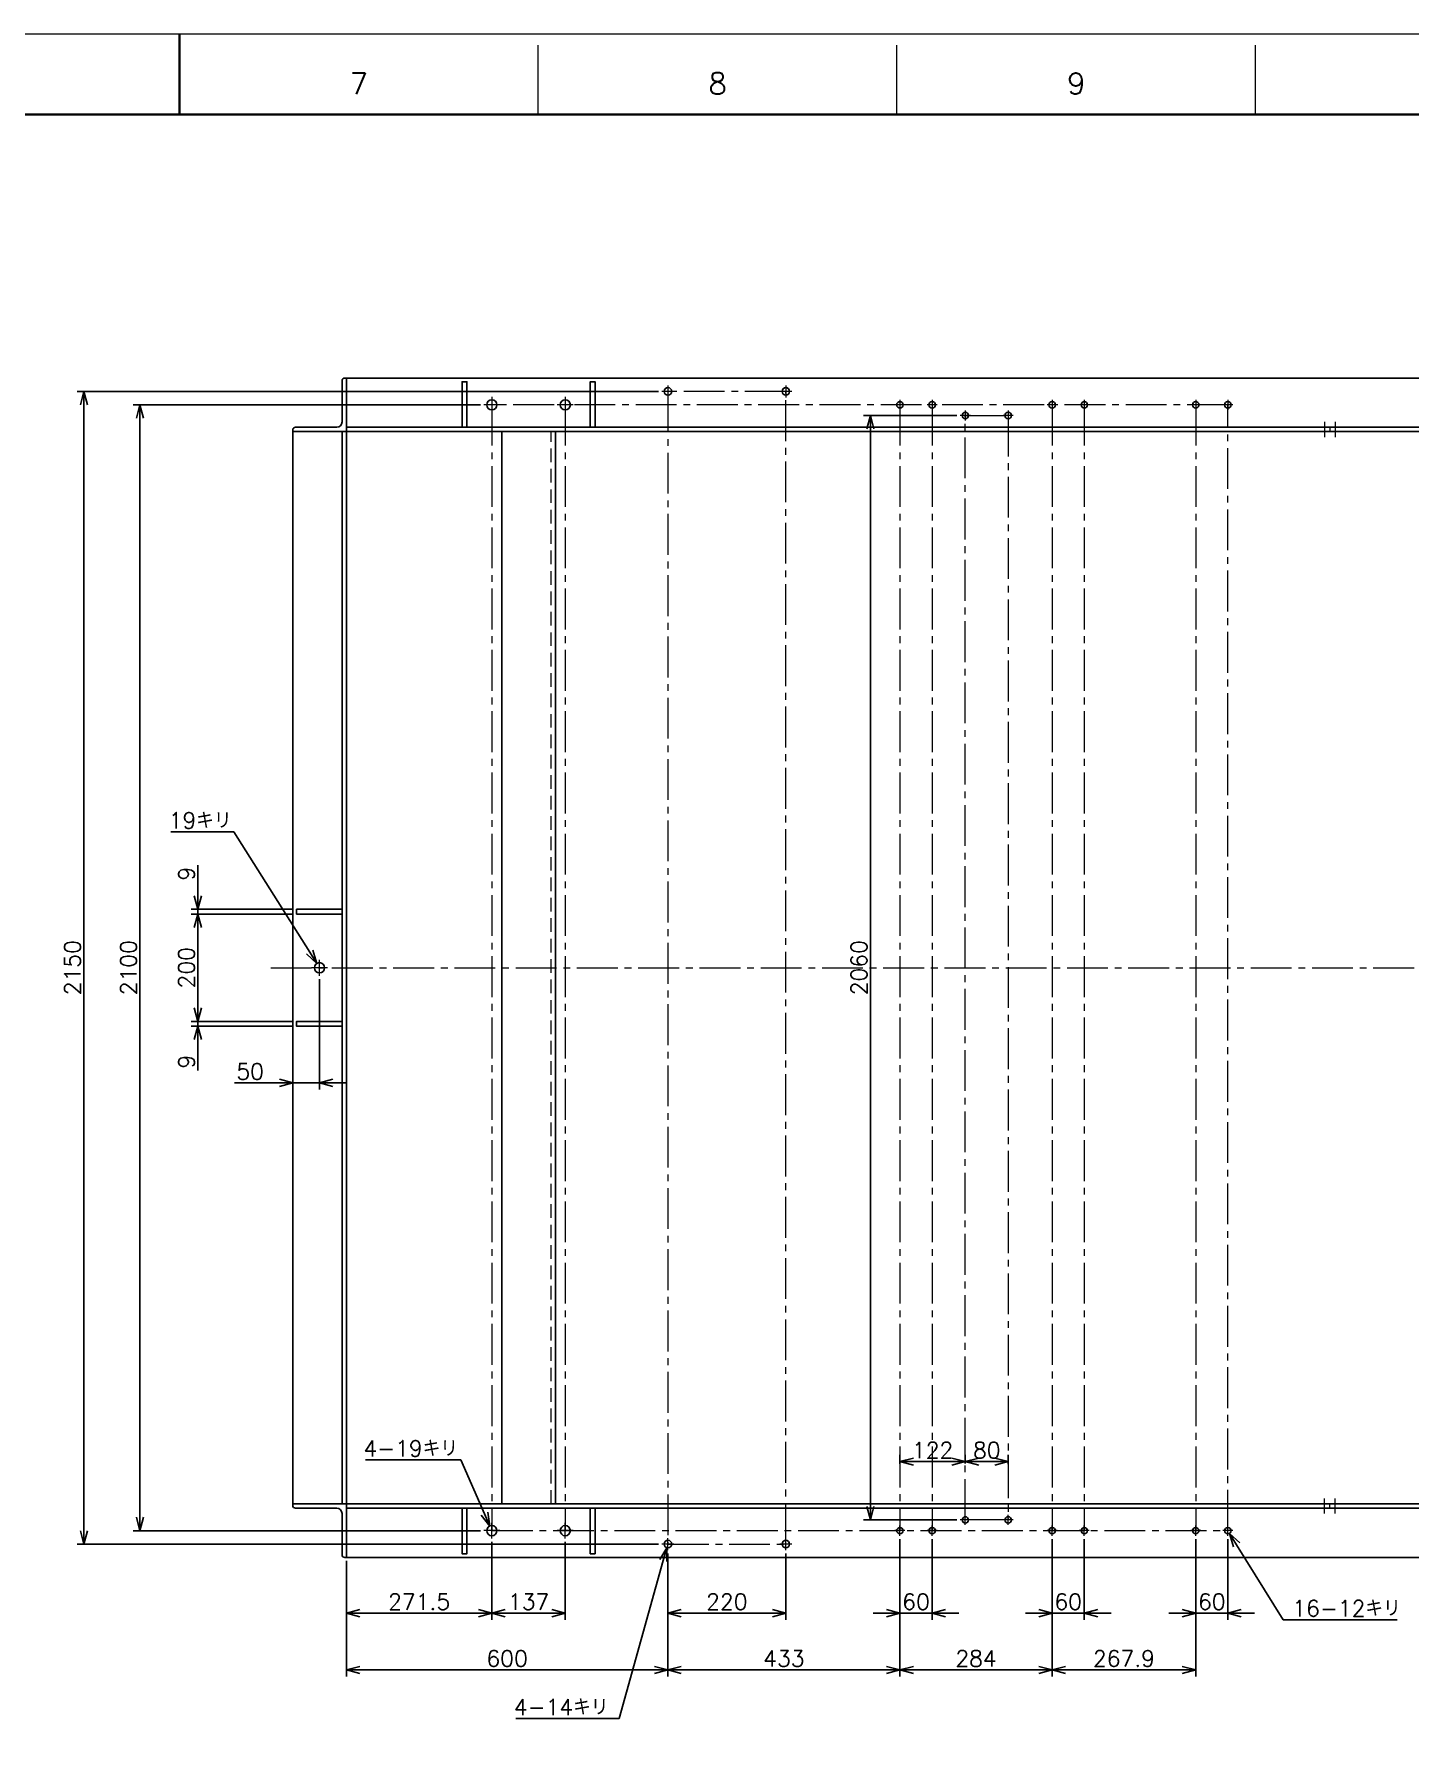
# Model space of a CAD drawing. Header units: millimetres. Extents: x 0 to 17034, y -48 to 5829.
# Drawn here: x 3999 to 6566, y 2630 to 5829 of the extents above; entities that cross this region are included whole.
import ezdxf
from ezdxf.enums import TextEntityAlignment as Align

# ---------------------------------------------------------------- set-up
doc = ezdxf.new("R2010")
doc.units = ezdxf.units.MM
doc.header["$LTSCALE"] = 4
doc.header["$PDMODE"] = 99
doc.header["$PDSIZE"] = 1
doc.linetypes.add('CENTER2', pattern=[28.575, 19.05, -3.175, 3.175, -3.175])
doc.linetypes.add('HIDDEN', pattern=[9.525, 6.35, -3.175])
for name, color, linetype, lineweight in [('04_HIDDEN', 2, 'HIDDEN', 13), ('05_CENTER', 4, 'CENTER2', 13), ('08_DIM', 3, 'Continuous', 13), ('90_FRAME', 5, 'Continuous', 35)]:
    doc.layers.add(name, color=color, linetype=linetype, lineweight=lineweight)
doc.layers.add('10_DRAFT', color=8, linetype='Continuous', lineweight=0, plot=False)
doc.layers.add('91_BLANK', color=5, linetype='Continuous', lineweight=0, plot=False)
doc.styles.add('KSS_TXT', font='txt.shx', dxfattribs={"bigfont": 'extfont2.shx'})
doc.dimstyles.new('KSS_DIM', dxfattribs={"dimscale": 10, "dimtxt": 3, "dimasz": 2.5, "dimexe": 1.25, "dimexo": 0.625, "dimtad": 1, "dimdsep": 46, "dimtxsty": 'KSS_TXT', "dimblk": 'OPEN30', "dimcen": 0, "dimazin": 2, "dimtfac": 0.75, "dimtmove": 0, "dimatfit": 3, "dimldrblk": 'OPEN30', "dimfxl": 1.25, "dimtolj": 1, "dimarcsym": 0})
doc.dimstyles.new('KSS_DIM$3', dxfattribs={"dimscale": 10, "dimtxt": 3, "dimasz": 2.5, "dimexe": 1.25, "dimexo": 0.625, "dimtad": 1, "dimtih": 1, "dimtoh": 1, "dimdsep": 46, "dimtxsty": 'KSS_TXT', "dimblk": 'OPEN30', "dimcen": 0, "dimazin": 2, "dimtfac": 0.75, "dimtofl": 0, "dimtmove": 0, "dimatfit": 3, "dimldrblk": 'OPEN30', "dimfxl": 1.25, "dimtolj": 1, "dimarcsym": 0})

# ---------------------------------------------------------------- blocks, each defined once
blk = doc.blocks.new('A$C448B04A9_1')
at = {"color": 0}
for p, q in [((3, 100), (0, 100)), ((0, 0), (0, 100)), ((8, 18), (8, 95)), ((0, 0), (100, 0)), ((95, 8), (18, 8)), ((100, 3), (100, 0))]:
    blk.add_line(p, q, dxfattribs=at)
for centre, radius, start, end in [((3, 95), 5, 0, 90), ((18, 18), 10, 180, 270), ((95, 3), 5, 0, 90)]:
    blk.add_arc(centre, radius, start, end, dxfattribs=at)
blk = doc.blocks.new('_Open30')
at = {"color": 0, "linetype": 'ByBlock', "lineweight": -2}
for p, q in [((-1, 0.27), (0, 0)), ((0, 0), (-1, -0.27)), ((0, 0), (-1, 0))]:
    blk.add_line(p, q, dxfattribs=at)
blk = doc.blocks.new('*D34')
at = {"layer": '08_DIM', "color": 0, "lineweight": -2, "transparency": 16777216}
for p, q in [((4482.5, 4188.1), (4292.1, 4188.1)), ((4304.6, 4163.1), (4304.6, 4013.1)), ((4482.5, 3988.1), (4292.1, 3988.1))]:
    blk.add_line(p, q, dxfattribs=at)
at = {"layer": 'Defpoints', "color": 0, "transparency": 16777216}
for p in [(4488.7, 4188.1), (4304.6, 3988.1), (4488.7, 3988.1)]:
    blk.add_point(p, dxfattribs=at)
at = {"layer": '08_DIM', "color": 0, "lineweight": -2, "transparency": 16777216, "xscale": 25, "yscale": 25, "zscale": 25}
for p, rotation in [((4304.6, 4188.1), 90), ((4304.6, 3988.1), 270)]:
    blk.add_blockref('_Open30', p, dxfattribs=dict(at, rotation=rotation))
at = {"layer": '08_DIM', "color": 0, "transparency": 16777216, "insert": (4283.3, 4088.1), "char_height": 30, "attachment_point": 5, "rotation": 90, "style": 'KSS_TXT'}
blk.add_mtext('\\A1;200', dxfattribs=at)
blk = doc.blocks.new('*D35')
at = {"layer": '08_DIM', "color": 0, "lineweight": -2, "transparency": 16777216}
for p, q in [((4304.6, 4222.1), (4304.6, 4279.6)), ((4482.5, 4197.1), (4292.1, 4197.1)), ((4304.6, 4188.1), (4304.6, 4197.1)), ((4482.5, 4188.1), (4292.1, 4188.1)), ((4304.6, 4163.1), (4304.6, 4138.1))]:
    blk.add_line(p, q, dxfattribs=at)
at = {"layer": 'Defpoints', "color": 0, "transparency": 16777216}
for p in [(4304.6, 4197.1), (4488.7, 4197.1), (4488.7, 4188.1)]:
    blk.add_point(p, dxfattribs=at)
at = {"layer": '08_DIM', "color": 0, "lineweight": -2, "transparency": 16777216, "xscale": 25, "yscale": 25, "zscale": 25}
for p, rotation in [((4304.6, 4197.1), 270), ((4304.6, 4188.1), 90)]:
    blk.add_blockref('_Open30', p, dxfattribs=dict(at, rotation=rotation))
at = {"layer": '08_DIM', "color": 0, "transparency": 16777216, "insert": (4283.3, 4263.4), "char_height": 30, "attachment_point": 5, "rotation": 90, "style": 'KSS_TXT'}
blk.add_mtext('\\A1;9', dxfattribs=at)
blk = doc.blocks.new('*D40')
at = {"layer": '08_DIM', "color": 0, "lineweight": -2, "transparency": 16777216}
for p, q in [((4304.6, 4013.1), (4304.6, 4038.1)), ((4482.5, 3988.1), (4292.1, 3988.1)), ((4482.5, 3979.1), (4292.1, 3979.1)), ((4304.6, 3988.1), (4304.6, 3979.1)), ((4304.6, 3954.1), (4304.6, 3896.6))]:
    blk.add_line(p, q, dxfattribs=at)
at = {"layer": 'Defpoints', "color": 0, "transparency": 16777216}
for p in [(4304.6, 3979.1), (4488.7, 3988.1), (4488.7, 3979.1)]:
    blk.add_point(p, dxfattribs=at)
at = {"layer": '08_DIM', "color": 0, "lineweight": -2, "transparency": 16777216, "xscale": 25, "yscale": 25, "zscale": 25}
for p, rotation in [((4304.6, 3988.1), 270), ((4304.6, 3979.1), 90)]:
    blk.add_blockref('_Open30', p, dxfattribs=dict(at, rotation=rotation))
at = {"layer": '08_DIM', "color": 0, "transparency": 16777216, "insert": (4283.3, 3912.9), "char_height": 30, "attachment_point": 5, "rotation": 90, "style": 'KSS_TXT'}
blk.add_mtext('\\A1;9', dxfattribs=at)
blk = doc.blocks.new('*D41')
at = {"layer": '08_DIM', "color": 0, "lineweight": -2, "transparency": 16777216}
for p, q in [((4481.7, 4067.1), (4481.7, 3860.8)), ((4531.7, 4067.1), (4531.7, 3860.8)), ((4456.7, 3873.3), (4372.8, 3873.3)), ((4531.7, 3873.3), (4481.7, 3873.3)), ((4556.7, 3873.3), (4581.7, 3873.3))]:
    blk.add_line(p, q, dxfattribs=at)
at = {"layer": 'Defpoints', "color": 0, "transparency": 16777216}
for p in [(4481.7, 4073.3), (4531.7, 4073.3), (4481.7, 3873.3)]:
    blk.add_point(p, dxfattribs=at)
at = {"layer": '08_DIM', "color": 0, "lineweight": -2, "transparency": 16777216, "xscale": 25, "yscale": 25, "zscale": 25}
blk.add_blockref('_Open30', (4481.7, 3873.3), dxfattribs=at)
at = {"layer": '08_DIM', "color": 0, "lineweight": -2, "transparency": 16777216, "xscale": 25, "yscale": 25, "zscale": 25, "rotation": 180}
blk.add_blockref('_Open30', (4531.7, 3873.3), dxfattribs=at)
at = {"layer": '08_DIM', "color": 0, "transparency": 16777216, "insert": (4402.2, 3894.5), "char_height": 30, "attachment_point": 5, "style": 'KSS_TXT'}
blk.add_mtext('\\A1;50', dxfattribs=at)
blk = doc.blocks.new('*D42')
at = {"layer": '08_DIM', "color": 0, "lineweight": -2, "transparency": 16777216}
for p, q in [((4254.3, 4341.5), (4372, 4341.5)), ((4372, 4341.5), (4513.3, 4117.3))]:
    blk.add_line(p, q, dxfattribs=at)
at = {"layer": 'Defpoints', "color": 0, "transparency": 16777216}
for p in [(4526.7, 4096.2), (4536.8, 4080.1)]:
    blk.add_point(p, dxfattribs=at)
at = {"layer": '08_DIM', "color": 0, "lineweight": -2, "transparency": 16777216, "xscale": 25, "yscale": 25, "zscale": 25, "rotation": 302.219091995438}
blk.add_blockref('_Open30', (4526.7, 4096.2), dxfattribs=at)
at = {"layer": '08_DIM', "color": 0, "transparency": 16777216, "insert": (4308.8, 4362.8), "char_height": 30, "attachment_point": 5, "style": 'KSS_TXT'}
blk.add_mtext('\\A1;19キリ', dxfattribs=at)
blk = doc.blocks.new('*D48')
at = {"layer": '08_DIM', "color": 0, "lineweight": -2, "transparency": 16777216}
for p, q in [((4853.2, 3017.1), (4853.2, 2871.9)), ((4990.2, 3017.1), (4990.2, 2871.9)), ((4878.2, 2884.4), (4965.2, 2884.4))]:
    blk.add_line(p, q, dxfattribs=at)
at = {"layer": 'Defpoints', "color": 0, "transparency": 16777216}
for p in [(4853.2, 3023.3), (4990.2, 3023.3), (4990.2, 2884.4)]:
    blk.add_point(p, dxfattribs=at)
at = {"layer": '08_DIM', "color": 0, "lineweight": -2, "transparency": 16777216, "xscale": 25, "yscale": 25, "zscale": 25, "rotation": 180}
blk.add_blockref('_Open30', (4853.2, 2884.4), dxfattribs=at)
at = {"layer": '08_DIM', "color": 0, "lineweight": -2, "transparency": 16777216, "xscale": 25, "yscale": 25, "zscale": 25}
blk.add_blockref('_Open30', (4990.2, 2884.4), dxfattribs=at)
at = {"layer": '08_DIM', "color": 0, "transparency": 16777216, "insert": (4921.7, 2905.6), "char_height": 30, "attachment_point": 5, "style": 'KSS_TXT'}
blk.add_mtext('\\A1;137', dxfattribs=at)
blk = doc.blocks.new('*D49')
at = {"layer": '08_DIM', "color": 0, "lineweight": -2, "transparency": 16777216}
for p, q in [((4853.2, 3017.1), (4853.2, 2871.9)), ((4581.7, 2981.9), (4581.7, 2871.9)), ((4828.2, 2884.4), (4606.7, 2884.4))]:
    blk.add_line(p, q, dxfattribs=at)
at = {"layer": 'Defpoints', "color": 0, "transparency": 16777216}
for p in [(4853.2, 3023.3), (4581.7, 2988.1), (4581.7, 2884.4)]:
    blk.add_point(p, dxfattribs=at)
at = {"layer": '08_DIM', "color": 0, "lineweight": -2, "transparency": 16777216, "xscale": 25, "yscale": 25, "zscale": 25, "rotation": 180}
blk.add_blockref('_Open30', (4581.7, 2884.4), dxfattribs=at)
at = {"layer": '08_DIM', "color": 0, "lineweight": -2, "transparency": 16777216, "xscale": 25, "yscale": 25, "zscale": 25}
blk.add_blockref('_Open30', (4853.2, 2884.4), dxfattribs=at)
at = {"layer": '08_DIM', "color": 0, "transparency": 16777216, "insert": (4717.5, 2905.6), "char_height": 30, "attachment_point": 5, "style": 'KSS_TXT'}
blk.add_mtext('\\A1;271.5', dxfattribs=at)
blk = doc.blocks.new('*D50')
at = {"layer": '08_DIM', "color": 0, "lineweight": -2, "transparency": 16777216}
for p, q in [((4581.7, 2981.9), (4581.7, 2765.8)), ((5181.7, 2995.7), (5181.7, 2765.8)), ((4606.7, 2778.3), (5156.7, 2778.3))]:
    blk.add_line(p, q, dxfattribs=at)
at = {"layer": 'Defpoints', "color": 0, "transparency": 16777216}
for p in [(4581.7, 2988.1), (5181.7, 3001.9), (5181.7, 2778.3)]:
    blk.add_point(p, dxfattribs=at)
at = {"layer": '08_DIM', "color": 0, "lineweight": -2, "transparency": 16777216, "xscale": 25, "yscale": 25, "zscale": 25, "rotation": 180}
blk.add_blockref('_Open30', (4581.7, 2778.3), dxfattribs=at)
at = {"layer": '08_DIM', "color": 0, "lineweight": -2, "transparency": 16777216, "xscale": 25, "yscale": 25, "zscale": 25}
blk.add_blockref('_Open30', (5181.7, 2778.3), dxfattribs=at)
at = {"layer": '08_DIM', "color": 0, "transparency": 16777216, "insert": (4881.7, 2799.6), "char_height": 30, "attachment_point": 5, "style": 'KSS_TXT'}
blk.add_mtext('\\A1;600', dxfattribs=at)
blk = doc.blocks.new('*D51')
at = {"layer": '08_DIM', "color": 0, "lineweight": -2, "transparency": 16777216}
for p, q in [((5181.7, 2995.7), (5181.7, 2871.9)), ((5401.7, 2995.7), (5401.7, 2871.9)), ((5206.7, 2884.4), (5376.7, 2884.4))]:
    blk.add_line(p, q, dxfattribs=at)
at = {"layer": 'Defpoints', "color": 0, "transparency": 16777216}
for p in [(5181.7, 3001.9), (5401.7, 3001.9), (5401.7, 2884.4)]:
    blk.add_point(p, dxfattribs=at)
at = {"layer": '08_DIM', "color": 0, "lineweight": -2, "transparency": 16777216, "xscale": 25, "yscale": 25, "zscale": 25, "rotation": 180}
blk.add_blockref('_Open30', (5181.7, 2884.4), dxfattribs=at)
at = {"layer": '08_DIM', "color": 0, "lineweight": -2, "transparency": 16777216, "xscale": 25, "yscale": 25, "zscale": 25}
blk.add_blockref('_Open30', (5401.7, 2884.4), dxfattribs=at)
at = {"layer": '08_DIM', "color": 0, "transparency": 16777216, "insert": (5291.7, 2905.6), "char_height": 30, "attachment_point": 5, "style": 'KSS_TXT'}
blk.add_mtext('\\A1;220', dxfattribs=at)
blk = doc.blocks.new('*D52')
at = {"layer": '08_DIM', "color": 0, "lineweight": -2, "transparency": 16777216}
for p, q in [((5614.7, 3022.5), (5614.7, 2765.8)), ((5181.7, 2995.7), (5181.7, 2765.8)), ((5206.7, 2778.3), (5589.7, 2778.3))]:
    blk.add_line(p, q, dxfattribs=at)
at = {"layer": 'Defpoints', "color": 0, "transparency": 16777216}
for p in [(5614.7, 3028.8), (5181.7, 3001.9), (5614.7, 2778.3)]:
    blk.add_point(p, dxfattribs=at)
at = {"layer": '08_DIM', "color": 0, "lineweight": -2, "transparency": 16777216, "xscale": 25, "yscale": 25, "zscale": 25, "rotation": 180}
blk.add_blockref('_Open30', (5181.7, 2778.3), dxfattribs=at)
at = {"layer": '08_DIM', "color": 0, "lineweight": -2, "transparency": 16777216, "xscale": 25, "yscale": 25, "zscale": 25}
blk.add_blockref('_Open30', (5614.7, 2778.3), dxfattribs=at)
at = {"layer": '08_DIM', "color": 0, "transparency": 16777216, "insert": (5398.2, 2799.6), "char_height": 30, "attachment_point": 5, "style": 'KSS_TXT'}
blk.add_mtext('\\A1;433', dxfattribs=at)
blk = doc.blocks.new('*D53')
at = {"layer": '08_DIM', "color": 0, "lineweight": -2, "transparency": 16777216}
for p, q in [((5614.7, 3022.5), (5614.7, 2765.8)), ((5898.7, 3022.5), (5898.7, 2765.8)), ((5639.7, 2778.3), (5873.7, 2778.3))]:
    blk.add_line(p, q, dxfattribs=at)
at = {"layer": 'Defpoints', "color": 0, "transparency": 16777216}
for p in [(5614.7, 3028.8), (5898.7, 3028.8), (5898.7, 2778.3)]:
    blk.add_point(p, dxfattribs=at)
at = {"layer": '08_DIM', "color": 0, "lineweight": -2, "transparency": 16777216, "xscale": 25, "yscale": 25, "zscale": 25, "rotation": 180}
blk.add_blockref('_Open30', (5614.7, 2778.3), dxfattribs=at)
at = {"layer": '08_DIM', "color": 0, "lineweight": -2, "transparency": 16777216, "xscale": 25, "yscale": 25, "zscale": 25}
blk.add_blockref('_Open30', (5898.7, 2778.3), dxfattribs=at)
at = {"layer": '08_DIM', "color": 0, "transparency": 16777216, "insert": (5756.7, 2799.6), "char_height": 30, "attachment_point": 5, "style": 'KSS_TXT'}
blk.add_mtext('\\A1;284', dxfattribs=at)
blk = doc.blocks.new('*D54')
at = {"layer": '08_DIM', "color": 0, "lineweight": -2, "transparency": 16777216}
for p, q in [((5898.7, 3022.5), (5898.7, 2765.8)), ((6166.6, 3022.5), (6166.6, 2765.8)), ((5923.7, 2778.3), (6141.6, 2778.3))]:
    blk.add_line(p, q, dxfattribs=at)
at = {"layer": 'Defpoints', "color": 0, "transparency": 16777216}
for p in [(5898.7, 3028.8), (6166.6, 3028.8), (6166.6, 2778.3)]:
    blk.add_point(p, dxfattribs=at)
at = {"layer": '08_DIM', "color": 0, "lineweight": -2, "transparency": 16777216, "xscale": 25, "yscale": 25, "zscale": 25, "rotation": 180}
blk.add_blockref('_Open30', (5898.7, 2778.3), dxfattribs=at)
at = {"layer": '08_DIM', "color": 0, "lineweight": -2, "transparency": 16777216, "xscale": 25, "yscale": 25, "zscale": 25}
blk.add_blockref('_Open30', (6166.6, 2778.3), dxfattribs=at)
at = {"layer": '08_DIM', "color": 0, "transparency": 16777216, "insert": (6032.7, 2799.6), "char_height": 30, "attachment_point": 5, "style": 'KSS_TXT'}
blk.add_mtext('\\A1;267.9', dxfattribs=at)
blk = doc.blocks.new('*D55')
at = {"layer": '08_DIM', "color": 0, "lineweight": -2, "transparency": 16777216}
for p, q in [((5614.7, 3022.5), (5614.7, 2871.9)), ((5674.7, 3022.5), (5674.7, 2871.9)), ((5589.7, 2884.4), (5564.7, 2884.4)), ((5614.7, 2884.4), (5674.7, 2884.4)), ((5699.7, 2884.4), (5724.7, 2884.4))]:
    blk.add_line(p, q, dxfattribs=at)
at = {"layer": 'Defpoints', "color": 0, "transparency": 16777216}
for p in [(5614.7, 3028.8), (5674.7, 3028.8), (5674.7, 2884.4)]:
    blk.add_point(p, dxfattribs=at)
at = {"layer": '08_DIM', "color": 0, "lineweight": -2, "transparency": 16777216, "xscale": 25, "yscale": 25, "zscale": 25}
blk.add_blockref('_Open30', (5614.7, 2884.4), dxfattribs=at)
at = {"layer": '08_DIM', "color": 0, "lineweight": -2, "transparency": 16777216, "xscale": 25, "yscale": 25, "zscale": 25, "rotation": 180}
blk.add_blockref('_Open30', (5674.7, 2884.4), dxfattribs=at)
at = {"layer": '08_DIM', "color": 0, "transparency": 16777216, "insert": (5644.7, 2905.6), "char_height": 30, "attachment_point": 5, "style": 'KSS_TXT'}
blk.add_mtext('\\A1;60', dxfattribs=at)
blk = doc.blocks.new('*D56')
at = {"layer": '08_DIM', "color": 0, "lineweight": -2, "transparency": 16777216}
for p, q in [((5898.7, 3022.5), (5898.7, 2871.9)), ((5958.7, 3022.5), (5958.7, 2871.9)), ((5873.7, 2884.4), (5848.7, 2884.4)), ((5898.7, 2884.4), (5958.7, 2884.4)), ((5983.7, 2884.4), (6008.7, 2884.4))]:
    blk.add_line(p, q, dxfattribs=at)
at = {"layer": 'Defpoints', "color": 0, "transparency": 16777216}
for p in [(5898.7, 3028.8), (5958.7, 3028.8), (5958.7, 2884.4)]:
    blk.add_point(p, dxfattribs=at)
at = {"layer": '08_DIM', "color": 0, "lineweight": -2, "transparency": 16777216, "xscale": 25, "yscale": 25, "zscale": 25}
blk.add_blockref('_Open30', (5898.7, 2884.4), dxfattribs=at)
at = {"layer": '08_DIM', "color": 0, "lineweight": -2, "transparency": 16777216, "xscale": 25, "yscale": 25, "zscale": 25, "rotation": 180}
blk.add_blockref('_Open30', (5958.7, 2884.4), dxfattribs=at)
at = {"layer": '08_DIM', "color": 0, "transparency": 16777216, "insert": (5928.7, 2905.6), "char_height": 30, "attachment_point": 5, "style": 'KSS_TXT'}
blk.add_mtext('\\A1;60', dxfattribs=at)
blk = doc.blocks.new('*D57')
at = {"layer": '08_DIM', "color": 0, "lineweight": -2, "transparency": 16777216}
for p, q in [((6166.6, 3022.5), (6166.6, 2871.9)), ((6226.6, 3022.5), (6226.6, 2871.9)), ((6141.6, 2884.4), (6116.6, 2884.4)), ((6166.6, 2884.4), (6226.6, 2884.4)), ((6251.6, 2884.4), (6276.6, 2884.4))]:
    blk.add_line(p, q, dxfattribs=at)
at = {"layer": 'Defpoints', "color": 0, "transparency": 16777216}
for p in [(6166.6, 3028.8), (6226.6, 3028.8), (6226.6, 2884.4)]:
    blk.add_point(p, dxfattribs=at)
at = {"layer": '08_DIM', "color": 0, "lineweight": -2, "transparency": 16777216, "xscale": 25, "yscale": 25, "zscale": 25}
blk.add_blockref('_Open30', (6166.6, 2884.4), dxfattribs=at)
at = {"layer": '08_DIM', "color": 0, "lineweight": -2, "transparency": 16777216, "xscale": 25, "yscale": 25, "zscale": 25, "rotation": 180}
blk.add_blockref('_Open30', (6226.6, 2884.4), dxfattribs=at)
at = {"layer": '08_DIM', "color": 0, "transparency": 16777216, "insert": (6196.6, 2905.6), "char_height": 30, "attachment_point": 5, "style": 'KSS_TXT'}
blk.add_mtext('\\A1;60', dxfattribs=at)
blk = doc.blocks.new('*D58')
at = {"layer": '08_DIM', "color": 0, "lineweight": -2, "transparency": 16777216}
for p, q in [((5614.7, 3162.6), (5614.7, 3179.4)), ((5736.7, 3163.5), (5736.7, 3179.4)), ((5639.7, 3166.9), (5711.7, 3166.9))]:
    blk.add_line(p, q, dxfattribs=at)
at = {"layer": 'Defpoints', "color": 0, "transparency": 16777216}
for p in [(5614.7, 3156.3), (5736.7, 3166.9), (5736.7, 3157.3)]:
    blk.add_point(p, dxfattribs=at)
at = {"layer": '08_DIM', "color": 0, "lineweight": -2, "transparency": 16777216, "xscale": 25, "yscale": 25, "zscale": 25, "rotation": 180}
blk.add_blockref('_Open30', (5614.7, 3166.9), dxfattribs=at)
at = {"layer": '08_DIM', "color": 0, "lineweight": -2, "transparency": 16777216, "xscale": 25, "yscale": 25, "zscale": 25}
blk.add_blockref('_Open30', (5736.7, 3166.9), dxfattribs=at)
at = {"layer": '08_DIM', "color": 0, "transparency": 16777216, "insert": (5675.7, 3188.1), "char_height": 30, "attachment_point": 5, "style": 'KSS_TXT'}
blk.add_mtext('\\A1;122', dxfattribs=at)
blk = doc.blocks.new('*D59')
at = {"layer": '08_DIM', "color": 0, "lineweight": -2, "transparency": 16777216}
for p, q in [((5736.7, 3163.4), (5736.7, 3179.4)), ((5816.7, 3162.2), (5816.7, 3179.4)), ((5761.7, 3166.9), (5791.7, 3166.9))]:
    blk.add_line(p, q, dxfattribs=at)
at = {"layer": 'Defpoints', "color": 0, "transparency": 16777216}
for p in [(5736.7, 3157.2), (5816.7, 3166.9), (5816.7, 3155.9)]:
    blk.add_point(p, dxfattribs=at)
at = {"layer": '08_DIM', "color": 0, "lineweight": -2, "transparency": 16777216, "xscale": 25, "yscale": 25, "zscale": 25, "rotation": 180}
blk.add_blockref('_Open30', (5736.7, 3166.9), dxfattribs=at)
at = {"layer": '08_DIM', "color": 0, "lineweight": -2, "transparency": 16777216, "xscale": 25, "yscale": 25, "zscale": 25}
blk.add_blockref('_Open30', (5816.7, 3166.9), dxfattribs=at)
at = {"layer": '08_DIM', "color": 0, "transparency": 16777216, "insert": (5776.7, 3188.1), "char_height": 30, "attachment_point": 5, "style": 'KSS_TXT'}
blk.add_mtext('\\A1;80', dxfattribs=at)
blk = doc.blocks.new('*D60')
at = {"layer": '08_DIM', "color": 0, "lineweight": -2, "transparency": 16777216}
for p, q in [((4832.2, 5138.1), (4184.1, 5138.1)), ((4196.6, 3063.1), (4196.6, 5113.1)), ((4832.2, 3038.1), (4184.1, 3038.1))]:
    blk.add_line(p, q, dxfattribs=at)
at = {"layer": 'Defpoints', "color": 0, "transparency": 16777216}
for p in [(4196.6, 5138.1), (4838.4, 5138.1), (4838.4, 3038.1)]:
    blk.add_point(p, dxfattribs=at)
at = {"layer": '08_DIM', "color": 0, "lineweight": -2, "transparency": 16777216, "xscale": 25, "yscale": 25, "zscale": 25}
for p, rotation in [((4196.6, 5138.1), 90), ((4196.6, 3038.1), 270)]:
    blk.add_blockref('_Open30', p, dxfattribs=dict(at, rotation=rotation))
at = {"layer": '08_DIM', "color": 0, "transparency": 16777216, "insert": (4175.3, 4088.1), "char_height": 30, "attachment_point": 5, "rotation": 90, "style": 'KSS_TXT'}
blk.add_mtext('\\A1;2100', dxfattribs=at)
blk = doc.blocks.new('*D61')
at = {"layer": '08_DIM', "color": 0, "lineweight": -2, "transparency": 16777216}
for p, q in [((5164.3, 5163.1), (4079.6, 5163.1)), ((4092.1, 5138.1), (4092.1, 3038.1)), ((5164.3, 3013.1), (4079.6, 3013.1))]:
    blk.add_line(p, q, dxfattribs=at)
at = {"layer": 'Defpoints', "color": 0, "transparency": 16777216}
for p in [(5170.5, 5163.1), (4092.1, 3013.1), (5170.5, 3013.1)]:
    blk.add_point(p, dxfattribs=at)
at = {"layer": '08_DIM', "color": 0, "lineweight": -2, "transparency": 16777216, "xscale": 25, "yscale": 25, "zscale": 25}
for p, rotation in [((4092.1, 5163.1), 90), ((4092.1, 3013.1), 270)]:
    blk.add_blockref('_Open30', p, dxfattribs=dict(at, rotation=rotation))
at = {"layer": '08_DIM', "color": 0, "transparency": 16777216, "insert": (4070.8, 4088.1), "char_height": 30, "attachment_point": 5, "rotation": 90, "style": 'KSS_TXT'}
blk.add_mtext('\\A1;2150', dxfattribs=at)
blk = doc.blocks.new('*D62')
at = {"layer": '08_DIM', "color": 0, "lineweight": -2, "transparency": 16777216}
for p, q in [((5721.1, 5118.1), (5547, 5118.1)), ((5559.5, 3083.1), (5559.5, 5093.1)), ((5721.1, 3058.1), (5547, 3058.1))]:
    blk.add_line(p, q, dxfattribs=at)
at = {"layer": 'Defpoints', "color": 0, "transparency": 16777216}
for p in [(5559.5, 5118.1), (5727.4, 5118.1), (5727.4, 3058.1)]:
    blk.add_point(p, dxfattribs=at)
at = {"layer": '08_DIM', "color": 0, "lineweight": -2, "transparency": 16777216, "xscale": 25, "yscale": 25, "zscale": 25}
for p, rotation in [((5559.5, 5118.1), 90), ((5559.5, 3058.1), 270)]:
    blk.add_blockref('_Open30', p, dxfattribs=dict(at, rotation=rotation))
at = {"layer": '08_DIM', "color": 0, "transparency": 16777216, "insert": (5538.3, 4088.1), "char_height": 30, "attachment_point": 5, "rotation": 90, "style": 'KSS_TXT'}
blk.add_mtext('\\A1;2060', dxfattribs=at)
blk = doc.blocks.new('*D76')
at = {"layer": '08_DIM', "color": 0, "lineweight": -2, "transparency": 16777216}
for p, q in [((4617.4, 3170.2), (4795.1, 3170.2)), ((4795.1, 3170.2), (4839.3, 3069.7))]:
    blk.add_line(p, q, dxfattribs=at)
at = {"layer": 'Defpoints', "color": 0, "transparency": 16777216}
for p in [(4849.4, 3046.8), (4857, 3029.4)]:
    blk.add_point(p, dxfattribs=at)
at = {"layer": '08_DIM', "color": 0, "lineweight": -2, "transparency": 16777216, "xscale": 25, "yscale": 25, "zscale": 25, "rotation": 293.7348821065019}
blk.add_blockref('_Open30', (4849.4, 3046.8), dxfattribs=at)
at = {"layer": '08_DIM', "color": 0, "transparency": 16777216, "insert": (4701.9, 3191.5), "char_height": 30, "attachment_point": 5, "style": 'KSS_TXT'}
blk.add_mtext('\\A1;4-19キリ', dxfattribs=at)
blk = doc.blocks.new('*D77')
at = {"layer": '08_DIM', "color": 0, "lineweight": -2, "transparency": 16777216}
for p, q in [((5090.9, 2687.9), (5173.1, 2982.3)), ((4898.1, 2687.9), (5090.9, 2687.9))]:
    blk.add_line(p, q, dxfattribs=at)
at = {"layer": 'Defpoints', "color": 0, "transparency": 16777216}
for p in [(5183.6, 3019.9), (5179.8, 3006.4)]:
    blk.add_point(p, dxfattribs=at)
at = {"layer": '08_DIM', "color": 0, "lineweight": -2, "transparency": 16777216, "xscale": 25, "yscale": 25, "zscale": 25, "rotation": 74.39204273730017}
blk.add_blockref('_Open30', (5179.8, 3006.4), dxfattribs=at)
at = {"layer": '08_DIM', "color": 0, "transparency": 16777216, "insert": (4982.6, 2709.1), "char_height": 30, "attachment_point": 5, "style": 'KSS_TXT'}
blk.add_mtext('\\A1;4-14キリ', dxfattribs=at)
blk = doc.blocks.new('*D78')
at = {"layer": '08_DIM', "color": 0, "lineweight": -2, "transparency": 16777216}
for p, q in [((6329.9, 2872), (6243, 3011.8)), ((6542.7, 2872), (6329.9, 2872))]:
    blk.add_line(p, q, dxfattribs=at)
at = {"layer": 'Defpoints', "color": 0, "transparency": 16777216}
for p in [(6223.5, 3043.2), (6229.8, 3033)]:
    blk.add_point(p, dxfattribs=at)
at = {"layer": '08_DIM', "color": 0, "lineweight": -2, "transparency": 16777216, "xscale": 25, "yscale": 25, "zscale": 25, "rotation": 121.8666498050805}
blk.add_blockref('_Open30', (6229.8, 3033), dxfattribs=at)
at = {"layer": '08_DIM', "color": 0, "transparency": 16777216, "insert": (6448.1, 2893.3), "char_height": 30, "attachment_point": 5, "style": 'KSS_TXT'}
blk.add_mtext('\\A1;16-12キリ', dxfattribs=at)

msp = doc.modelspace()

# ---------------------------------------------------------------- linework, layer by layer
at = {"color": 0}
for p, q in [((4573.724, 3088.119), (4573.724, 5088.119)), ((4581.724, 5096.119), (7081.724, 5096.119)), ((4581.724, 3080.119), (7081.724, 3080.119))]:
    msp.add_line(p, q, dxfattribs=at)
for points in [[(4581.724, 5188.119), (7081.724, 5188.119), (7081.724, 5088.119), (4581.724, 5088.119)], [(4797.724, 5096.119), (4806.724, 5096.119), (4806.724, 5181.119), (4797.724, 5181.119)], [(5045.724, 5096.119), (5036.724, 5096.119), (5036.724, 5181.119), (5045.724, 5181.119)], [(4581.724, 5088.119), (4481.724, 5088.119), (4481.724, 3088.119), (4581.724, 3088.119)], [(4971.724, 5088.119), (4871.724, 5088.119), (4871.724, 3088.119), (4971.724, 3088.119)], [(4573.724, 4197.119), (4488.724, 4197.119), (4488.724, 4188.119), (4573.724, 4188.119)], [(4573.724, 3979.119), (4488.724, 3979.119), (4488.724, 3988.119), (4573.724, 3988.119)], [(4581.724, 2988.119), (7081.724, 2988.119), (7081.724, 3088.119), (4581.724, 3088.119)], [(4797.724, 3080.119), (4806.724, 3080.119), (4806.724, 2995.119), (4797.724, 2995.119)], [(5045.724, 3080.119), (5036.724, 3080.119), (5036.724, 2995.119), (5045.724, 2995.119)]]:
    msp.add_lwpolyline(points, close=True, dxfattribs=at)
for centre, radius in [((5181.724, 5163.119), 7), ((5401.724, 5163.119), 7), ((4853.224, 5138.119), 9.5), ((4990.224, 5138.119), 9.5), ((5614.724, 5138.119), 6), ((5674.724, 5138.119), 6), ((5736.724, 5118.119), 6), ((5816.724, 5118.119), 6), ((5898.724, 5138.119), 6), ((5958.724, 5138.119), 6), ((6166.624, 5138.119), 6), ((6226.624, 5138.119), 6), ((4531.724, 4088.119), 9.5), ((4853.224, 3038.119), 9.5), ((4990.224, 3038.119), 9.5), ((5614.724, 3038.119), 6), ((5674.724, 3038.119), 6), ((5736.724, 3058.119), 6), ((5816.724, 3058.119), 6), ((5898.724, 3038.119), 6), ((5958.724, 3038.119), 6), ((6166.624, 3038.119), 6), ((6226.624, 3038.119), 6), ((5181.724, 3013.119), 7), ((5401.724, 3013.119), 7)]:
    msp.add_circle(centre, radius, dxfattribs=at)
at = {"layer": '04_HIDDEN'}
msp.add_line((4963.724, 3088.119), (4963.724, 5088.119), dxfattribs=at)
at = {"layer": '05_CENTER'}
for p, q in [((4853.224, 5152.932), (4853.224, 5123.306)), ((4990.224, 5152.932), (4990.224, 5123.306)), ((5192.91, 5163.119), (5170.538, 5163.119)), ((5181.724, 5174.305), (5181.724, 5151.933)), ((5412.91, 5163.119), (5390.538, 5163.119)), ((5401.724, 5174.305), (5401.724, 5151.933)), ((4868.037, 5138.119), (4838.411, 5138.119)), ((5005.037, 5138.119), (4975.411, 5138.119)), ((4990.224, 5138.119), (4990.224, 3038.119)), ((5624.065, 5138.119), (5605.383, 5138.119)), ((5614.724, 5147.46), (5614.724, 5128.778)), ((5614.724, 5138.119), (5614.724, 3038.119)), ((5684.065, 5138.119), (5665.383, 5138.119)), ((5674.724, 5147.46), (5674.724, 5128.778)), ((5674.724, 5138.119), (5674.724, 3038.119)), ((5736.724, 5127.46), (5736.724, 5108.778)), ((5816.724, 5127.46), (5816.724, 5108.778)), ((5908.065, 5138.119), (5889.383, 5138.119)), ((5898.724, 5147.46), (5898.724, 5128.778)), ((5898.724, 5138.119), (5898.724, 3038.119)), ((5968.065, 5138.119), (5949.383, 5138.119)), ((5958.724, 5147.46), (5958.724, 5128.778)), ((5958.724, 5138.119), (5958.724, 3038.119)), ((6175.965, 5138.119), (6157.283, 5138.119)), ((6166.624, 5147.46), (6166.624, 5128.778)), ((6166.624, 5138.119), (6166.624, 3038.119)), ((6235.965, 5138.119), (6217.283, 5138.119)), ((6226.624, 5147.46), (6226.624, 5128.778)), ((5746.065, 5118.119), (5727.383, 5118.119)), ((5826.065, 5118.119), (5807.383, 5118.119)), ((6406.724, 5106.231), (6406.724, 5078.018)), ((6426.724, 5106.231), (6426.724, 5078.018)), ((4531.724, 4073.306), (4531.724, 4102.932)), ((4440.59, 4088.119), (7218.883, 4088.119)), ((4546.537, 4088.119), (4516.911, 4088.119)), ((6406.724, 3070.006), (6406.724, 3098.22)), ((6426.724, 3070.006), (6426.724, 3098.22)), ((4853.224, 3023.306), (4853.224, 3052.932)), ((4990.224, 3023.306), (4990.224, 3052.932)), ((5614.724, 3028.778), (5614.724, 3047.46)), ((5674.724, 3028.778), (5674.724, 3047.46)), ((5746.065, 3058.119), (5727.383, 3058.119)), ((5736.724, 3048.778), (5736.724, 3067.46)), ((5826.065, 3058.119), (5807.383, 3058.119)), ((5816.724, 3048.778), (5816.724, 3067.46)), ((5898.724, 3028.778), (5898.724, 3047.46)), ((5958.724, 3028.778), (5958.724, 3047.46)), ((6166.624, 3028.778), (6166.624, 3047.46)), ((6226.624, 3028.778), (6226.624, 3047.46)), ((4868.037, 3038.119), (4838.411, 3038.119)), ((5005.037, 3038.119), (4975.411, 3038.119)), ((5192.91, 3013.119), (5170.538, 3013.119)), ((5181.724, 3001.933), (5181.724, 3024.305)), ((5412.91, 3013.119), (5390.538, 3013.119)), ((5401.724, 3001.933), (5401.724, 3024.305)), ((5624.065, 3038.119), (5605.383, 3038.119)), ((5684.065, 3038.119), (5665.383, 3038.119)), ((5908.065, 3038.119), (5889.383, 3038.119)), ((5968.065, 3038.119), (5949.383, 3038.119)), ((6175.965, 3038.119), (6157.283, 3038.119)), ((6235.965, 3038.119), (6217.283, 3038.119))]:
    msp.add_line(p, q, dxfattribs=at)
for points in [[(5181.724, 3013.119), (5401.724, 3013.119), (5401.724, 5163.119), (5181.724, 5163.119)], [(4853.224, 3038.119), (6226.624, 3038.119), (6226.624, 5138.119), (4853.224, 5138.119)], [(5736.724, 5118.119), (5816.724, 5118.119), (5816.724, 3058.119), (5736.724, 3058.119)]]:
    msp.add_lwpolyline(points, close=True, dxfattribs=at)
at = {"layer": '10_DRAFT'}
for p, q in [((6416.724, 5096.119), (6416.724, 5088.119)), ((6416.724, 3080.119), (6416.724, 3088.119))]:
    msp.add_line(p, q, dxfattribs=at)
at = {"layer": '90_FRAME'}
msp.add_line((4270.424, 5829.198), (4270.424, 5679.579), dxfattribs=at)
at = {"layer": '90_FRAME', "color": 4, "lineweight": 13}
for p, q in [((4939.758, 5679.579), (4939.758, 5809.198)), ((5609.092, 5679.579), (5609.092, 5809.198)), ((6278.426, 5679.579), (6278.426, 5809.198))]:
    msp.add_line(p, q, dxfattribs=at)
at = {"layer": '90_FRAME'}
msp.add_lwpolyline([(388.459, 129.04), (8152.389, 129.04), (8152.389, 5679.579), (388.459, 5679.579)], close=True, dxfattribs=at)
at = {"layer": '91_BLANK'}
msp.add_lwpolyline([(0, 0), (8282.009, 0), (8282.009, 5829.198), (0, 5829.198)], close=True, dxfattribs=at)

# ---------------------------------------------------------------- block references
at = {"color": 0, "xscale": -1}
msp.add_blockref('A$C448B04A9_1', (4581.724, 5088.119), dxfattribs=at)
at = {"color": 0, "rotation": 180}
msp.add_blockref('A$C448B04A9_1', (4581.724, 3088.119), dxfattribs=at)

# ---------------------------------------------------------------- texts
at = {"layer": '90_FRAME', "color": 0, "lineweight": 13, "style": 'KSS_TXT'}
for s, p in [('7', (4605.091, 5705.396)), ('8', (5274.425, 5705.396)), ('9', (5943.759, 5705.396))]:
    msp.add_text(s, height=40, dxfattribs=at).set_placement(p, align=Align.BOTTOM_CENTER)

# ---------------------------------------------------------------- dimensions: what is measured, and where the dimension line sits
at = {"layer": '08_DIM'}
for base, p1, p2, picture, middle in [((4092.076, 3013.119), (5170.538, 5163.119), (5170.538, 3013.119), '*D61', (4070.805, 4088.119)), ((4196.576, 5138.119), (4838.411, 3038.119), (4838.411, 5138.119), '*D60', (4175.326, 4088.119)), ((5559.503, 5118.119), (5727.383, 3058.119), (5727.383, 5118.119), '*D62', (5538.253, 4088.119)), ((4304.583, 4197.119), (4488.724, 4188.119), (4488.724, 4197.119), '*D35', (4283.333, 4263.369)), ((4304.583, 3988.119), (4488.724, 4188.119), (4488.724, 3988.119), '*D34', (4283.333, 4088.119)), ((4304.583, 3979.119), (4488.724, 3988.119), (4488.724, 3979.119), '*D40', (4283.333, 3912.869))]:
    dim = msp.add_linear_dim(base=base, p1=p1, p2=p2, angle=90, dimstyle='KSS_DIM', override={"dimarcsym": 1}, dxfattribs=at)
    dim.commit()
    dim.dimension.update_dxf_attribs({"geometry": picture, "text_midpoint": middle})
for p1, p2, text, picture, middle in [((4536.789, 4080.082), (4526.659, 4096.156), '<>キリ', '*D42', (4308.779, 4341.523)), ((4857.048, 3029.422), (4849.401, 3046.815), '4-<>キリ', '*D76', (4701.884, 3170.233)), ((6223.457, 3043.214), (6229.792, 3033.023), '16-<>キリ', '*D78', (6448.124, 2872.025)), ((5183.608, 3019.861), (5179.841, 3006.377), '4-<>キリ', '*D77', (4982.615, 2687.87))]:
    dim = msp.add_diameter_dim_2p(p1=p1, p2=p2, text=text, dimstyle='KSS_DIM$3', override={"dimpost": '<>', "dimtix": 1, "dimarcsym": 1}, dxfattribs=at)
    dim.commit()
    dim.dimension.update_dxf_attribs({"geometry": picture, "text_midpoint": middle, "dimtype": 163})
for base, p1, p2, picture, middle in [((4481.724, 3873.255), (4531.724, 4073.306), (4481.724, 4073.306), '*D41', (4402.245, 3894.525)), ((5736.724, 3166.859), (5614.724, 3156.334), (5736.724, 3157.252), '*D58', (5675.724, 3188.109)), ((5816.724, 3166.859), (5736.724, 3157.179), (5816.724, 3155.916), '*D59', (5776.724, 3188.109)), ((4581.724, 2884.351), (4853.224, 3023.306), (4581.724, 2988.119), '*D49', (4717.474, 2905.622)), ((4990.224, 2884.351), (4853.224, 3023.306), (4990.224, 3023.306), '*D48', (4921.724, 2905.601)), ((5614.724, 2778.339), (5181.724, 3001.933), (5614.724, 3028.778), '*D52', (5398.224, 2799.589)), ((5674.724, 2884.351), (5614.724, 3028.778), (5674.724, 3028.778), '*D55', (5644.724, 2905.601)), ((5898.724, 2778.339), (5614.724, 3028.778), (5898.724, 3028.778), '*D53', (5756.724, 2799.589)), ((5958.724, 2884.351), (5898.724, 3028.778), (5958.724, 3028.778), '*D56', (5928.724, 2905.601)), ((6226.624, 2884.351), (6166.624, 3028.778), (6226.624, 3028.778), '*D57', (6196.624, 2905.601)), ((5181.724, 2778.339), (4581.724, 2988.119), (5181.724, 3001.933), '*D50', (4881.724, 2799.589)), ((5401.724, 2884.351), (5181.724, 3001.933), (5401.724, 3001.933), '*D51', (5291.724, 2905.601))]:
    dim = msp.add_linear_dim(base=base, p1=p1, p2=p2, dimstyle='KSS_DIM', override={"dimarcsym": 1}, dxfattribs=at)
    dim.commit()
    dim.dimension.update_dxf_attribs({"geometry": picture, "text_midpoint": middle})
at = {"layer": '08_DIM', "color": 1}
dim = msp.add_linear_dim(base=(6166.624, 2778.339), p1=(5898.724, 3028.778), p2=(6166.624, 3028.778), dimstyle='KSS_DIM', override={"dimarcsym": 1}, dxfattribs=at)
dim.commit()
dim.dimension.update_dxf_attribs({"geometry": '*D54', "text_midpoint": (6032.674, 2799.589)})

doc.saveas('drawing.dxf')
